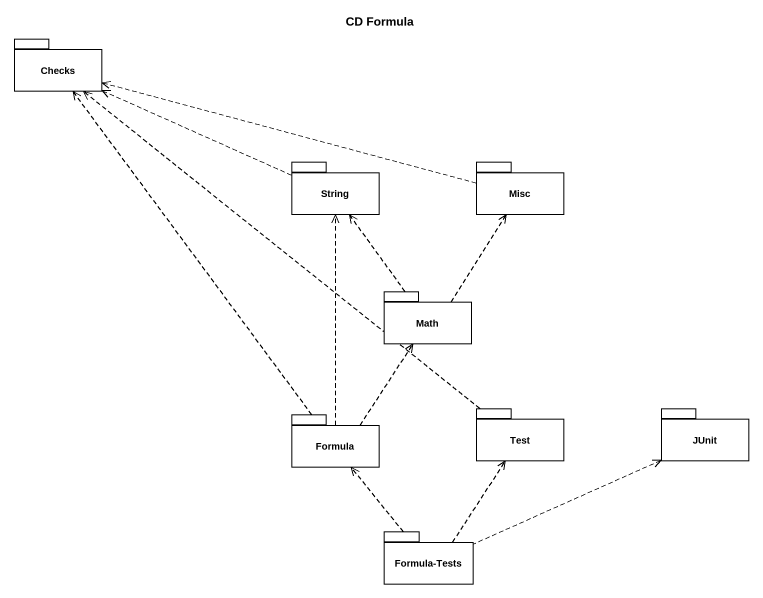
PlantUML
@startuml
title CD Formula
package Checks {
}
package String {
}
package Misc {
}
package Math {
}
package Formula {
}
package Test {
}
package JUnit {
}
package "Formula-Tests" as Formula_Tests {
}
String .left.> Checks
Misc .left.> Checks
Math .up.> String
Math .up.> Misc
Formula .up.> Checks
Formula .up.> String
Formula .up.> Math
Test .up.> Checks
Formula_Tests .up.> Formula
Formula_Tests .up.> Test
Formula_Tests .right.> JUnit
@enduml
